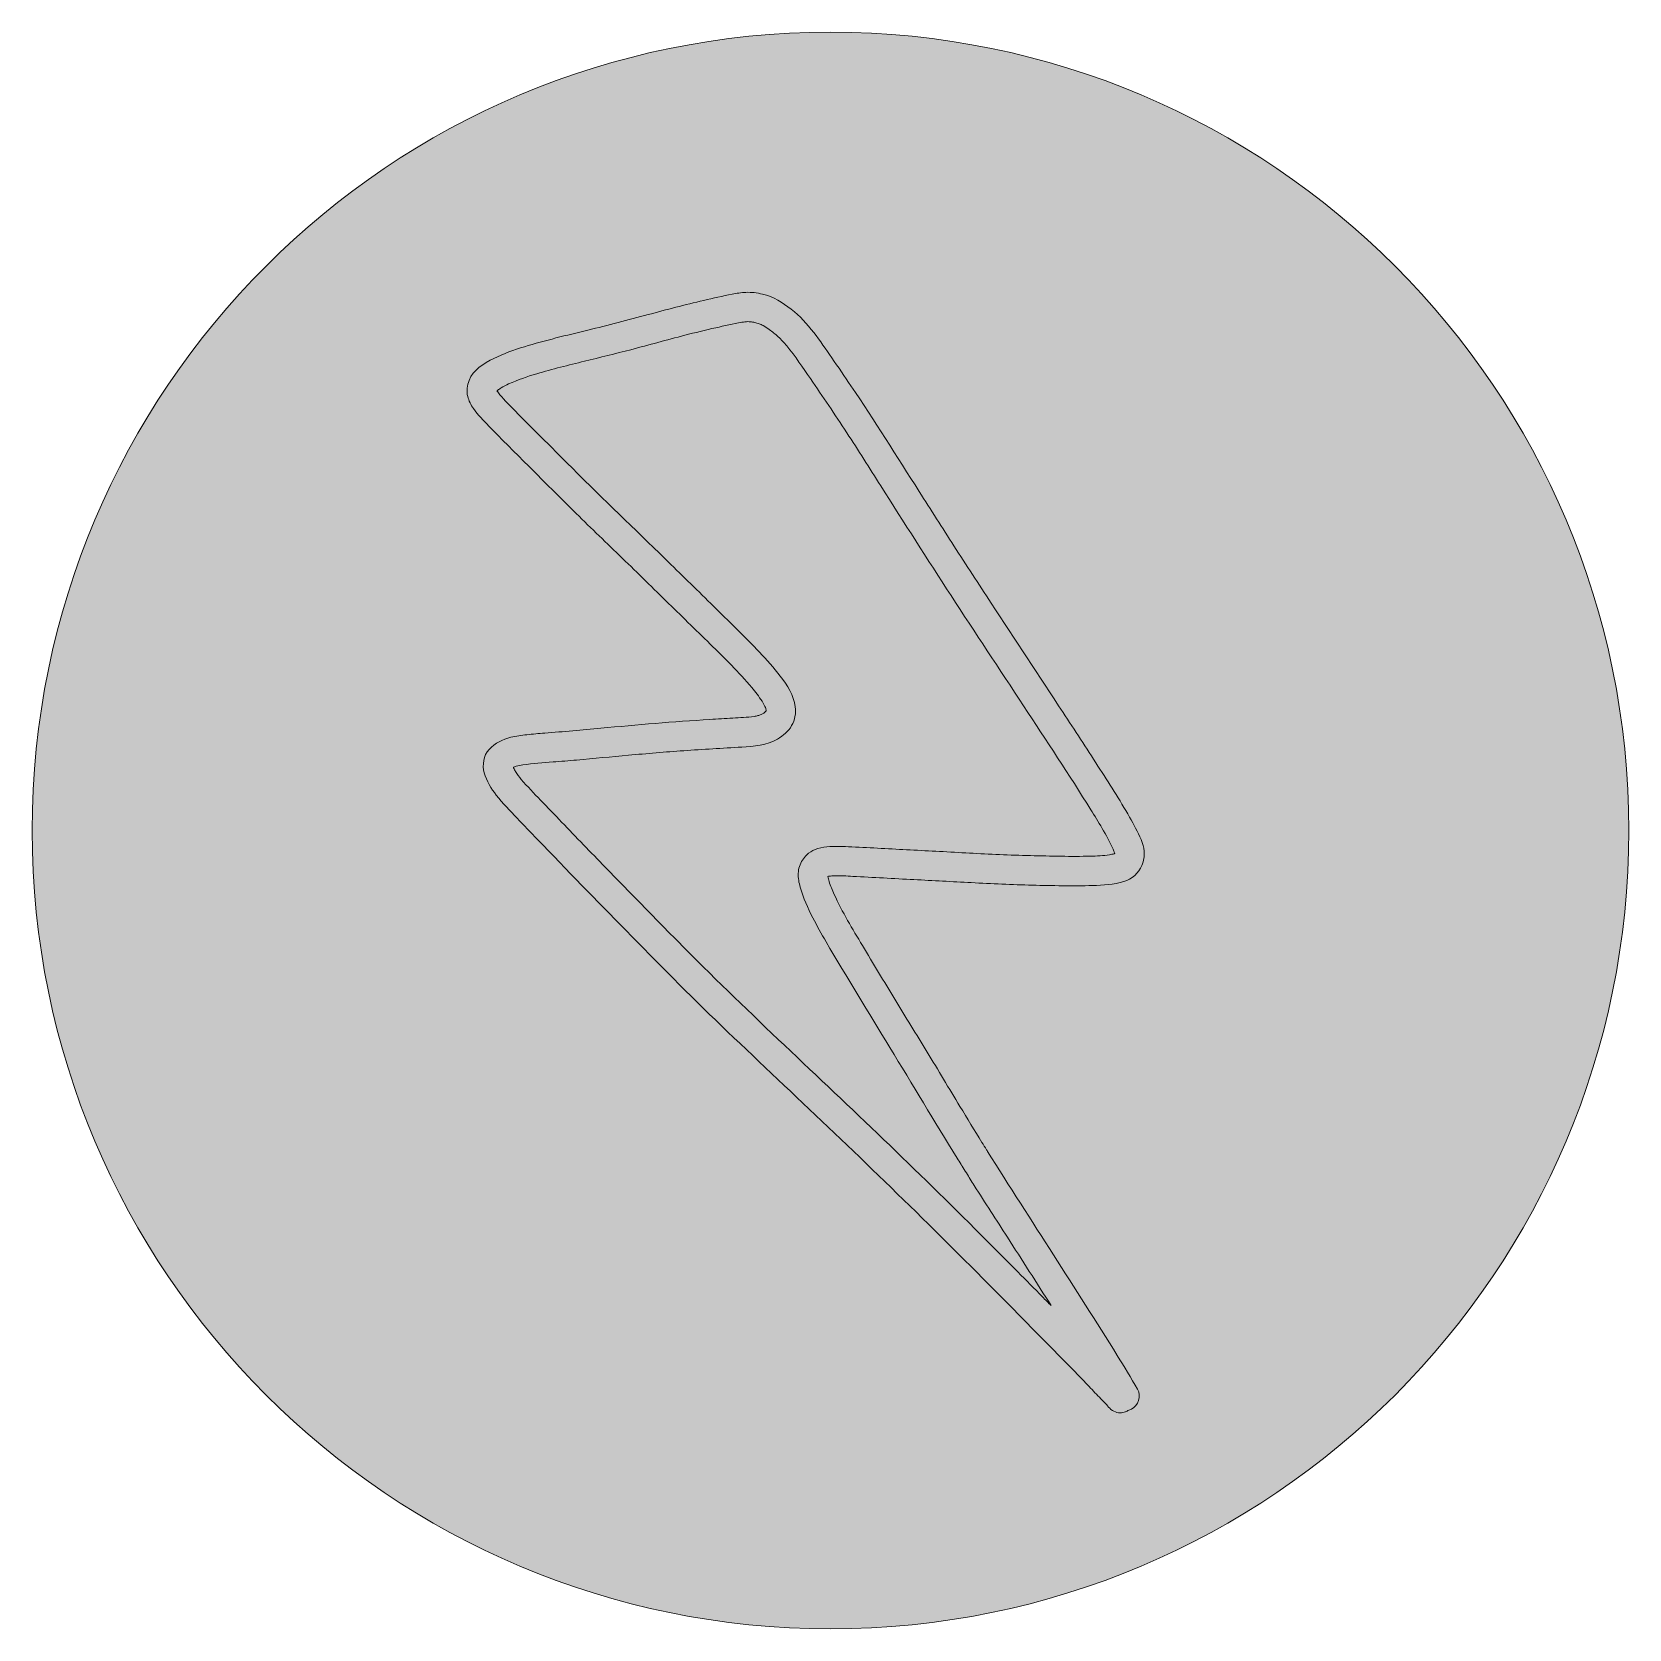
# Model space of a CAD drawing. Header units: centimetres. Extents: x 17 to 45.4, y -31.1 to -20.1.
# Drawn here: x 16.978 to 19.365, y -26.786 to -24.399 of the extents above; entities that cross this region are included whole.
import ezdxf

# ---------------------------------------------------------------- set-up
doc = ezdxf.new("R2010")
doc.units = ezdxf.units.CM
doc.header["$MEASUREMENT"] = 0
doc.layers.add('Laag 1', color=7, linetype='Continuous', lineweight=0)

# ---------------------------------------------------------------- blocks, each defined once
blk = doc.blocks.new('Block_14')
at = {"layer": 'Laag 1', "true_color": 0x3b5a9a, "transparency": 33554687}
h = blk.add_hatch(color=165, dxfattribs=at)
h.dxf.hatch_style = 2
edge = h.paths.add_edge_path()
edge.add_arc((18.1713, -25.5925), 1.1934, 0, 360)
at = {"layer": 'Laag 1'}
blk.add_circle((18.1713, -25.5925), 1.1934, dxfattribs=at)
for points, knots in [([(18.587, -26.4543), (18.5832, -26.4502), (18.5793, -26.4462), (18.5754, -26.4421), (18.5696, -26.436), (18.5637, -26.4298), (18.5578, -26.4236), (18.5465, -26.4117), (18.535, -26.3999), (18.5236, -26.3881), (18.5001, -26.364), (18.4764, -26.3402), (18.4527, -26.3163), (18.4048, -26.268), (18.357, -26.2196), (18.3085, -26.1719), (18.2588, -26.1231), (18.2088, -26.0747), (18.1582, -26.0268), (18.1081, -25.9793), (18.058, -25.932), (18.0082, -25.8843), (17.9597, -25.8378), (17.9126, -25.79), (17.8656, -25.742), (17.8214, -25.6968), (17.7771, -25.6515), (17.7333, -25.6059), (17.7231, -25.5952), (17.7129, -25.5846), (17.7027, -25.574), (17.6921, -25.5628), (17.6812, -25.5518), (17.6717, -25.5397), (17.6638, -25.5297), (17.6571, -25.5186), (17.6537, -25.5063), (17.6505, -25.4946), (17.6525, -25.4803), (17.6609, -25.4712), (17.6697, -25.4617), (17.6811, -25.4563), (17.6935, -25.4531), (17.7013, -25.4511), (17.7094, -25.4502), (17.7173, -25.4493), (17.7262, -25.4483), (17.7351, -25.4476), (17.744, -25.4469), (17.772, -25.4447), (17.8, -25.4422), (17.828, -25.4396), (17.8822, -25.4345), (17.9365, -25.4298), (17.9909, -25.4265), (18.0024, -25.4258), (18.0139, -25.4252), (18.0253, -25.4245), (18.036, -25.4238), (18.0467, -25.4233), (18.0573, -25.4219), (18.0592, -25.4215), (18.061, -25.4211), (18.0628, -25.4207), (18.0644, -25.4202), (18.0659, -25.4196), (18.0675, -25.419), (18.0688, -25.4183), (18.0701, -25.4176), (18.0715, -25.4169), (18.0722, -25.4163), (18.0729, -25.4158), (18.0737, -25.4152), (18.0741, -25.4149), (18.0744, -25.4145), (18.0748, -25.4141), (18.0749, -25.4141), (18.075, -25.414), (18.075, -25.4139), (18.075, -25.4138), (18.075, -25.4136), (18.075, -25.4135), (18.075, -25.4131), (18.075, -25.4127), (18.0749, -25.4123), (18.0748, -25.4116), (18.0746, -25.4109), (18.0744, -25.4102), (18.0741, -25.4091), (18.0737, -25.4081), (18.0733, -25.407), (18.072, -25.4044), (18.0706, -25.4018), (18.069, -25.3993), (18.0643, -25.3921), (18.059, -25.3854), (18.0536, -25.3788), (18.0343, -25.3558), (18.0126, -25.3348), (17.9913, -25.3137), (17.9693, -25.292), (17.9472, -25.2706), (17.9251, -25.249), (17.902, -25.2263), (17.879, -25.2036), (17.8557, -25.1812), (17.8327, -25.1589), (17.8096, -25.1368), (17.7868, -25.1143), (17.7652, -25.093), (17.7437, -25.0714), (17.7222, -25.0499), (17.7015, -25.0293), (17.6808, -25.0088), (17.6604, -24.9878), (17.6524, -24.9795), (17.6441, -24.9712), (17.6375, -24.9617), (17.6336, -24.9561), (17.6306, -24.9502), (17.6289, -24.9435), (17.627, -24.9357), (17.628, -24.9271), (17.631, -24.9197), (17.6373, -24.9038), (17.6531, -24.8939), (17.6679, -24.8868), (17.6826, -24.8796), (17.6981, -24.874), (17.7137, -24.8692), (17.7449, -24.8597), (17.7768, -24.8523), (17.8085, -24.8445), (17.8386, -24.8371), (17.8687, -24.8294), (17.8986, -24.8213), (17.9262, -24.8138), (17.9539, -24.8064), (17.9817, -24.8), (17.9959, -24.7967), (18.0101, -24.7934), (18.0244, -24.7907), (18.031, -24.7895), (18.0378, -24.7882), (18.0446, -24.788), (18.0532, -24.7876), (18.0614, -24.7887), (18.0698, -24.7907), (18.0857, -24.7945), (18.0997, -24.8031), (18.1125, -24.8131), (18.1254, -24.8232), (18.1362, -24.8353), (18.1462, -24.8481), (18.1558, -24.8603), (18.1645, -24.8732), (18.1733, -24.8859), (18.1829, -24.8998), (18.1925, -24.9138), (18.2019, -24.9278), (18.237, -24.9798), (18.2703, -25.033), (18.304, -25.0859), (18.3212, -25.1129), (18.3384, -25.14), (18.3557, -25.167), (18.374, -25.1956), (18.3927, -25.224), (18.4113, -25.2525), (18.447, -25.3071), (18.4832, -25.3615), (18.519, -25.4161), (18.5364, -25.4427), (18.5539, -25.4693), (18.5711, -25.4961), (18.5872, -25.5213), (18.6035, -25.5465), (18.6184, -25.5725), (18.6246, -25.5835), (18.6306, -25.5946), (18.6355, -25.6061), (18.6379, -25.6117), (18.6395, -25.6175), (18.6402, -25.6235), (18.641, -25.6308), (18.6395, -25.6379), (18.6368, -25.6447), (18.6323, -25.6565), (18.6215, -25.6649), (18.6098, -25.6687), (18.5949, -25.6736), (18.5786, -25.6743), (18.563, -25.6747), (18.5331, -25.6756), (18.5031, -25.6749), (18.4732, -25.6742), (18.4427, -25.6734), (18.4122, -25.672), (18.3817, -25.6704), (18.3532, -25.6689), (18.3246, -25.6673), (18.2961, -25.6659), (18.2656, -25.6643), (18.2351, -25.6625), (18.2046, -25.661), (18.1955, -25.6605), (18.1863, -25.66), (18.1771, -25.6601), (18.1744, -25.6602), (18.1718, -25.6604), (18.1692, -25.6608), (18.1686, -25.6609), (18.168, -25.661), (18.1674, -25.6611), (18.1679, -25.6637), (18.1685, -25.6662), (18.1692, -25.6687), (18.1713, -25.6752), (18.1739, -25.6816), (18.1767, -25.6879), (18.1889, -25.7144), (18.2042, -25.7395), (18.2191, -25.7645), (18.2351, -25.7913), (18.2512, -25.818), (18.2675, -25.8447), (18.2835, -25.871), (18.2996, -25.8973), (18.3157, -25.9236), (18.3322, -25.9506), (18.3484, -25.9778), (18.3648, -26.005), (18.3756, -26.023), (18.3866, -26.0409), (18.3977, -26.0588), (18.3999, -26.0624), (18.4022, -26.066), (18.4045, -26.0697), (18.405, -26.0704), (18.4055, -26.0713), (18.406, -26.0721), (18.4384, -26.124), (18.4718, -26.1753), (18.5047, -26.2268), (18.5367, -26.2769), (18.5688, -26.3268), (18.6, -26.3773), (18.6103, -26.394), (18.6206, -26.4107), (18.6303, -26.4278), (18.6362, -26.4382), (18.6316, -26.452), (18.6213, -26.4575), (18.6196, -26.4584), (18.6178, -26.4591), (18.616, -26.4595), (18.6142, -26.4607), (18.6122, -26.4614), (18.612, -26.4615), (18.6095, -26.4625), (18.607, -26.4629), (18.6045, -26.4629), (18.5978, -26.4629), (18.5912, -26.4596), (18.587, -26.4543)], [0, 0, 0, 0, 1, 1, 1, 2, 2, 2, 3, 3, 3, 4, 4, 4, 5, 5, 5, 6, 6, 6, 7, 7, 7, 8, 8, 8, 9, 9, 9, 10, 10, 10, 11, 11, 11, 12, 12, 12, 13, 13, 13, 14, 14, 14, 15, 15, 15, 16, 16, 16, 17, 17, 17, 18, 18, 18, 19, 19, 19, 20, 20, 20, 21, 21, 21, 22, 22, 22, 23, 23, 23, 24, 24, 24, 25, 25, 25, 26, 26, 26, 27, 27, 27, 28, 28, 28, 29, 29, 29, 30, 30, 30, 31, 31, 31, 32, 32, 32, 33, 33, 33, 34, 34, 34, 35, 35, 35, 36, 36, 36, 37, 37, 37, 38, 38, 38, 39, 39, 39, 40, 40, 40, 41, 41, 41, 42, 42, 42, 43, 43, 43, 44, 44, 44, 45, 45, 45, 46, 46, 46, 47, 47, 47, 48, 48, 48, 49, 49, 49, 50, 50, 50, 51, 51, 51, 52, 52, 52, 53, 53, 53, 54, 54, 54, 55, 55, 55, 56, 56, 56, 57, 57, 57, 58, 58, 58, 59, 59, 59, 60, 60, 60, 61, 61, 61, 62, 62, 62, 63, 63, 63, 64, 64, 64, 65, 65, 65, 66, 66, 66, 67, 67, 67, 68, 68, 68, 69, 69, 69, 70, 70, 70, 71, 71, 71, 72, 72, 72, 73, 73, 73, 74, 74, 74, 75, 75, 75, 76, 76, 76, 77, 77, 77, 78, 78, 78, 79, 79, 79, 80, 80, 80, 81, 81, 81, 82, 82, 82, 83, 83, 83, 84, 84, 84, 85, 85, 85, 86, 86, 86, 87, 87, 87, 88, 88, 88, 88]), ([(17.7378, -25.5471), (17.7483, -25.558), (17.7589, -25.569), (17.7694, -25.58), (17.7911, -25.6025), (17.8128, -25.6249), (17.8346, -25.6474), (17.8568, -25.6703), (17.8792, -25.6931), (17.9016, -25.7159), (17.9249, -25.7398), (17.9482, -25.7636), (17.9718, -25.7872), (18.0209, -25.836), (18.0712, -25.8838), (18.1214, -25.9315), (18.1707, -25.9782), (18.2201, -26.0247), (18.2689, -26.0718), (18.3178, -26.1192), (18.3665, -26.167), (18.4145, -26.2153), (18.4391, -26.24), (18.4636, -26.2649), (18.4882, -26.2896), (18.4925, -26.294), (18.4968, -26.2983), (18.5011, -26.3027), (18.4794, -26.2685), (18.4576, -26.2345), (18.4358, -26.2005), (18.4192, -26.1747), (18.4026, -26.149), (18.3862, -26.1232), (18.3823, -26.1169), (18.3783, -26.1106), (18.3744, -26.1043), (18.3723, -26.101), (18.3702, -26.0977), (18.3681, -26.0943), (18.3681, -26.0942), (18.368, -26.0941), (18.3679, -26.094), (18.3675, -26.0934), (18.367, -26.0927), (18.3666, -26.0919), (18.3666, -26.0919), (18.3666, -26.0919), (18.3666, -26.0918), (18.3646, -26.0886), (18.3625, -26.0854), (18.3605, -26.0821), (18.3265, -26.0274), (18.2937, -25.9719), (18.2601, -25.9169), (18.228, -25.8644), (18.1956, -25.812), (18.1647, -25.7588), (18.1578, -25.747), (18.1511, -25.7351), (18.1449, -25.7229), (18.1374, -25.7083), (18.1305, -25.6932), (18.126, -25.6773), (18.1241, -25.6706), (18.1228, -25.6636), (18.1231, -25.6566), (18.1233, -25.6496), (18.1255, -25.6427), (18.1293, -25.6367), (18.1312, -25.6339), (18.1333, -25.6313), (18.1358, -25.6289), (18.1394, -25.6254), (18.1437, -25.6229), (18.1483, -25.621), (18.1539, -25.6188), (18.1599, -25.6177), (18.1659, -25.6169), (18.172, -25.6161), (18.1782, -25.6161), (18.1843, -25.6162), (18.1906, -25.6163), (18.1968, -25.6166), (18.2031, -25.6169), (18.2177, -25.6176), (18.2323, -25.6184), (18.247, -25.6192), (18.276, -25.6208), (18.3051, -25.6223), (18.3341, -25.6238), (18.3641, -25.6254), (18.394, -25.6271), (18.424, -25.6285), (18.4547, -25.6298), (18.4854, -25.6305), (18.5162, -25.631), (18.5307, -25.6312), (18.5453, -25.6312), (18.5598, -25.6309), (18.5694, -25.6306), (18.579, -25.6301), (18.5884, -25.6287), (18.5908, -25.6283), (18.5932, -25.6278), (18.5955, -25.6272), (18.5957, -25.6271), (18.596, -25.627), (18.5962, -25.6269), (18.5962, -25.6266), (18.5961, -25.6263), (18.596, -25.6261), (18.5953, -25.6241), (18.5946, -25.6221), (18.5937, -25.6202), (18.5838, -25.5989), (18.5713, -25.5788), (18.5605, -25.5615), (18.5279, -25.5092), (18.4939, -25.4578), (18.46, -25.4063), (18.4239, -25.3513), (18.3875, -25.2965), (18.3516, -25.2414), (18.316, -25.187), (18.2812, -25.1321), (18.2464, -25.0772), (18.2296, -25.0507), (18.2128, -25.0241), (18.1956, -24.9978), (18.1778, -24.9706), (18.1597, -24.9437), (18.1413, -24.917), (18.1299, -24.9005), (18.1187, -24.8837), (18.106, -24.8681), (18.1019, -24.8633), (18.0977, -24.8587), (18.0932, -24.8544), (18.0889, -24.8506), (18.0845, -24.8469), (18.0798, -24.8435), (18.0768, -24.8414), (18.0737, -24.8394), (18.0705, -24.8376), (18.0686, -24.8367), (18.0666, -24.8358), (18.0646, -24.835), (18.0625, -24.8343), (18.0603, -24.8336), (18.0581, -24.8331), (18.056, -24.8326), (18.0538, -24.8322), (18.0516, -24.832), (18.0504, -24.8319), (18.0491, -24.8318), (18.0479, -24.8318), (18.0448, -24.832), (18.0418, -24.8324), (18.0388, -24.8328), (18.0257, -24.835), (18.0128, -24.838), (17.9998, -24.8409), (17.9843, -24.8445), (17.9688, -24.8482), (17.9534, -24.8522), (17.9265, -24.8591), (17.8998, -24.8666), (17.8729, -24.8737), (17.8498, -24.8797), (17.8267, -24.8853), (17.8035, -24.891), (17.7796, -24.8969), (17.7557, -24.9027), (17.7321, -24.9096), (17.7178, -24.9139), (17.7038, -24.9188), (17.6901, -24.9249), (17.6863, -24.9267), (17.6825, -24.9286), (17.6788, -24.9308), (17.6771, -24.9319), (17.6754, -24.9331), (17.6738, -24.9343), (17.6734, -24.9346), (17.6731, -24.935), (17.6727, -24.9353), (17.6741, -24.9373), (17.6755, -24.9391), (17.6769, -24.941), (17.6844, -24.9496), (17.6925, -24.9577), (17.7005, -24.9658), (17.711, -24.9766), (17.7218, -24.9873), (17.7324, -24.998), (17.7534, -25.0189), (17.7743, -25.0399), (17.7952, -25.0608), (17.8406, -25.1059), (17.887, -25.1499), (17.9327, -25.1947), (17.9554, -25.217), (17.9781, -25.2392), (18.0008, -25.2614), (18.0225, -25.2826), (18.0443, -25.3038), (18.0652, -25.3258), (18.0761, -25.3373), (18.0865, -25.3492), (18.0962, -25.3617), (18.1067, -25.3752), (18.1163, -25.3903), (18.1187, -25.4076), (18.12, -25.4174), (18.1179, -25.4271), (18.1132, -25.4357), (18.1085, -25.4445), (18.1004, -25.4506), (18.0922, -25.4557), (18.0761, -25.4655), (18.0567, -25.4665), (18.0385, -25.4677), (18.0096, -25.4696), (17.9807, -25.4711), (17.9519, -25.4732), (17.9243, -25.4751), (17.8968, -25.4775), (17.8693, -25.4799), (17.8435, -25.4823), (17.8177, -25.4848), (17.7918, -25.4871), (17.7801, -25.4882), (17.7683, -25.4891), (17.7565, -25.49), (17.7414, -25.4912), (17.7263, -25.4922), (17.7113, -25.4944), (17.708, -25.4949), (17.7048, -25.4956), (17.7016, -25.4964), (17.7004, -25.4968), (17.6992, -25.4972), (17.698, -25.4977), (17.6977, -25.4978), (17.6975, -25.498), (17.6972, -25.4981), (17.6973, -25.4984), (17.6974, -25.4987), (17.6976, -25.499), (17.6985, -25.5008), (17.6994, -25.5026), (17.7005, -25.5044), (17.7031, -25.5084), (17.706, -25.5123), (17.7091, -25.5161), (17.7182, -25.5268), (17.7281, -25.5369), (17.7378, -25.5471)], [0, 0, 0, 0, 1, 1, 1, 2, 2, 2, 3, 3, 3, 4, 4, 4, 5, 5, 5, 6, 6, 6, 7, 7, 7, 8, 8, 8, 9, 9, 9, 10, 10, 10, 11, 11, 11, 12, 12, 12, 13, 13, 13, 14, 14, 14, 15, 15, 15, 16, 16, 16, 17, 17, 17, 18, 18, 18, 19, 19, 19, 20, 20, 20, 21, 21, 21, 22, 22, 22, 23, 23, 23, 24, 24, 24, 25, 25, 25, 26, 26, 26, 27, 27, 27, 28, 28, 28, 29, 29, 29, 30, 30, 30, 31, 31, 31, 32, 32, 32, 33, 33, 33, 34, 34, 34, 35, 35, 35, 36, 36, 36, 37, 37, 37, 38, 38, 38, 39, 39, 39, 40, 40, 40, 41, 41, 41, 42, 42, 42, 43, 43, 43, 44, 44, 44, 45, 45, 45, 46, 46, 46, 47, 47, 47, 48, 48, 48, 49, 49, 49, 50, 50, 50, 51, 51, 51, 52, 52, 52, 53, 53, 53, 54, 54, 54, 55, 55, 55, 56, 56, 56, 57, 57, 57, 58, 58, 58, 59, 59, 59, 60, 60, 60, 61, 61, 61, 62, 62, 62, 63, 63, 63, 64, 64, 64, 65, 65, 65, 66, 66, 66, 67, 67, 67, 68, 68, 68, 69, 69, 69, 70, 70, 70, 71, 71, 71, 72, 72, 72, 73, 73, 73, 74, 74, 74, 75, 75, 75, 76, 76, 76, 77, 77, 77, 78, 78, 78, 79, 79, 79, 80, 80, 80, 81, 81, 81, 82, 82, 82, 83, 83, 83, 84, 84, 84, 85, 85, 85, 86, 86, 86, 86])]:
    blk.add_open_spline(points, degree=3, knots=knots, dxfattribs=at)

msp = doc.modelspace()

# ---------------------------------------------------------------- block references
at = {"layer": 'Laag 1'}
msp.add_blockref('Block_14', (0, 0), dxfattribs=at)

doc.saveas('drawing.dxf')
